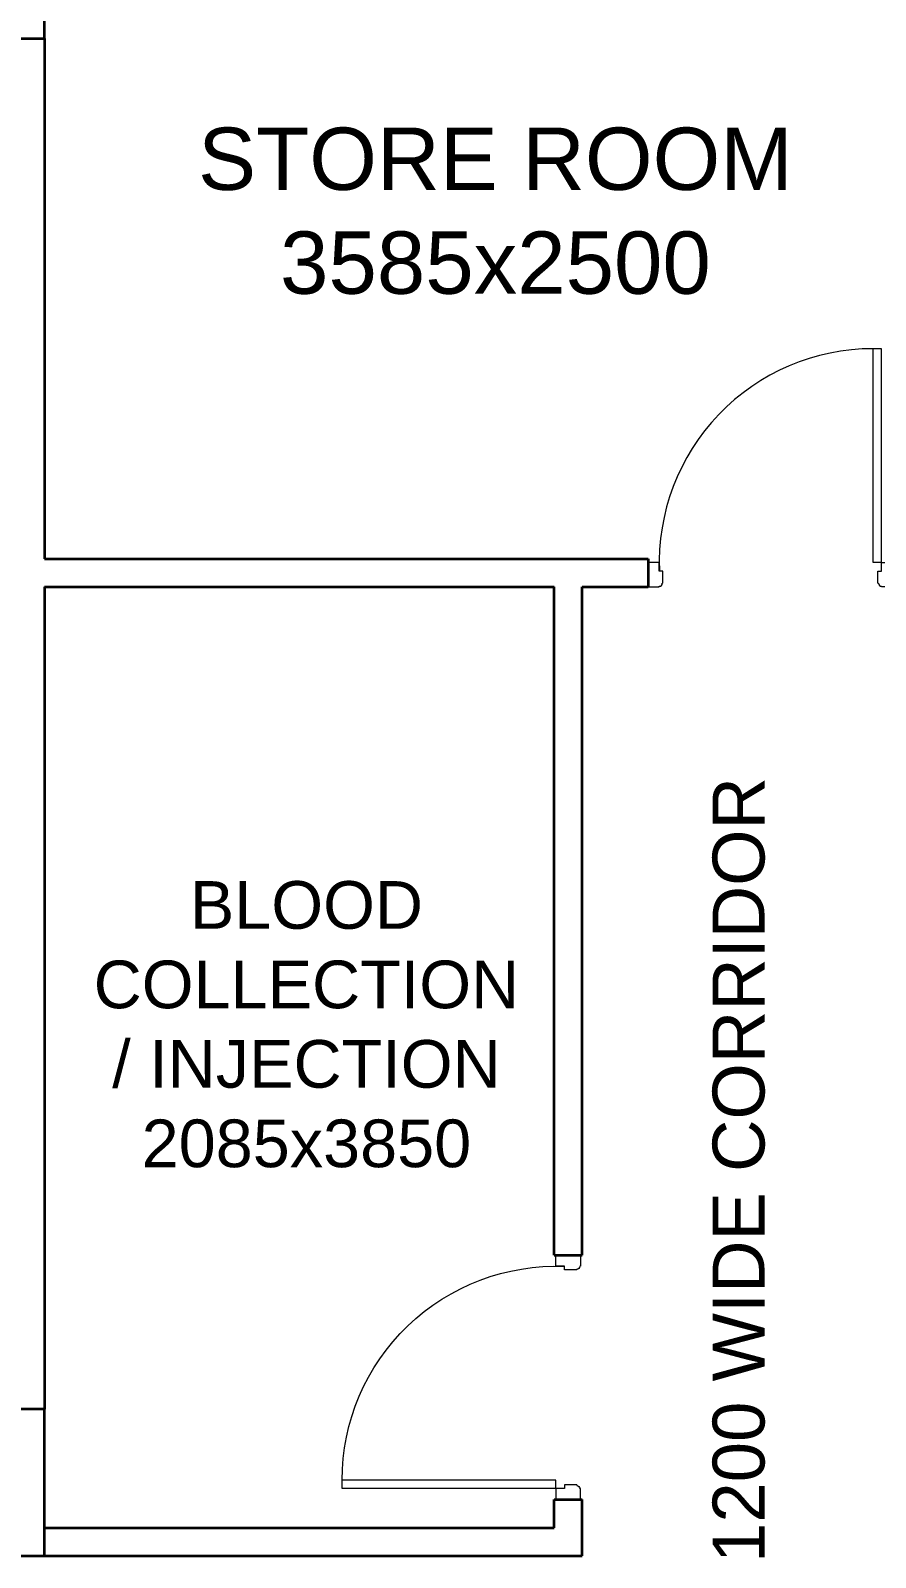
# Model space of a CAD drawing. Header units: millimetres. Extents: x 1380494 to 2061523, y -305664 to -174999.
# Drawn here: x 2016556 to 2020013, y -278121 to -271872 of the extents above; entities that cross this region are included whole.
import ezdxf
from ezdxf.enums import TextEntityAlignment as Align

# ---------------------------------------------------------------- set-up
doc = ezdxf.new("R2010")
doc.units = ezdxf.units.MM
doc.header["$LTSCALE"] = 600
doc.header["$MEASUREMENT"] = 0
for name, color, linetype, lineweight in [('col', 5, 'Continuous', 35), ('DOOR', 144, 'Continuous', 13), ('P-Wall', 250, 'Continuous', 35)]:
    doc.layers.add(name, color=color, linetype=linetype, lineweight=lineweight)
doc.layers.add('TEXT', color=250, linetype='Continuous')
doc.styles.add('ARIAL', font='arial.ttf')

# ---------------------------------------------------------------- blocks, each defined once
blk = doc.blocks.new('A$C19B8274B')
at = {"layer": 'DOOR'}
blk.add_line((-45, 925), (-80, 925), dxfattribs=at)
at = {"layer": 'DOOR', "color": 8}
for p, q in [((-80, 50), (-80, 925)), ((-45, 50), (-45, 925)), ((-45, 50), (-80, 50)), ((-955, -50), (-955, -47.5)), ((-940, -35), (-942.5, -35)), ((-60, -35), (-57.5, -35)), ((-45, -50), (-45, -47.5))]:
    blk.add_line(p, q, dxfattribs=at)
for points in [[(-940, 15), (-955, 15), (-955, 50), (-1000, 50), (-1000, -50), (-955, -50)], [(-940, -35), (-940, 15)], [(-60, 15), (-45, 15), (-45, 50), (0, 50), (0, -50), (-45, -50)], [(-60, -35), (-60, 15)]]:
    blk.add_lwpolyline(points, dxfattribs=at)
for centre, radius, start, end in [((-80, 50), 875, 90, 182.29244), ((-955, -35), 12.5, 270, 0), ((-45, -35), 12.5, 180, 270)]:
    blk.add_arc(centre, radius, start, end, dxfattribs=at)

msp = doc.modelspace()

# ---------------------------------------------------------------- linework, layer by layer
at = {"layer": 'col'}
for points in [[(2016263.3057, -271904.3043), (2016613.3057, -271904.3043), (2016613.3057, -271304.3043), (2016263.3057, -271304.3043)], [(2016263.3057, -278114.3043), (2016613.3057, -278114.3043), (2016613.3057, -277514.3043), (2016263.3057, -277514.3043)]]:
    msp.add_lwpolyline(points, close=True, dxfattribs=at)
at = {"layer": 'P-Wall', "color": 8}
for p, q in [((2016613.3057, -271904.3043), (2016613.3057, -274034.3043)), ((2016613.3057, -274149.3043), (2016613.3057, -277514.3043)), ((2016613.3057, -277999.3043), (2018698.3057, -277999.3043)), ((2016613.3057, -278114.3043), (2018813.3057, -278114.3043))]:
    msp.add_line(p, q, dxfattribs=at)
at = {"layer": 'P-Wall', "color": 8, "linetype": 'Continuous'}
for p, q in [((2016613.3057, -274034.3043), (2019083.3057, -274034.3043)), ((2019083.3057, -274034.3043), (2019083.3057, -274149.3043)), ((2016613.3057, -274149.3043), (2018698.3057, -274149.3043)), ((2018698.3057, -276884.3043), (2018698.3057, -274149.3043)), ((2018813.3057, -276884.3043), (2018813.3057, -274149.3043)), ((2018813.3057, -274149.3043), (2019083.3057, -274149.3043)), ((2018698.3057, -276884.3043), (2018813.3057, -276884.3043)), ((2018698.3057, -277884.3043), (2018813.3057, -277884.3043)), ((2018698.3057, -277999.3043), (2018698.3057, -277884.3043)), ((2018813.3057, -278114.3043), (2018813.3057, -277884.3043))]:
    msp.add_line(p, q, dxfattribs=at)

# ---------------------------------------------------------------- block references
at = {"layer": 'DOOR', "linetype": 'Continuous'}
msp.add_blockref('A$C19B8274B', (2020083.3057, -274099.3043), dxfattribs=at)
at = {"layer": 'DOOR', "linetype": 'Continuous', "xscale": -1, "rotation": 89.99999999999977}
msp.add_blockref('A$C19B8274B', (2018755.8057, -277884.3043), dxfattribs=at)

# ---------------------------------------------------------------- texts
at = {"layer": 'TEXT', "color": 8, "style": 'ARIAL'}
msp.add_text('1200 WIDE CORRIDOR', height=212.5, rotation=90, dxfattribs=at).set_placement((2019623.075, -276535.5008), align=Align.BOTTOM_CENTER)
for s, insert, char_height, width, attachment_point in [('STORE ROOM\\P3585x2500', (2018458.2329, -272269.5234), 255, 2572.786494, 2), ('BLOOD COLLECTION\\P/ INJECTION \\P2085x3850', (2017684.7474, -275939.8751), 195.075, 2119.744031, 5)]:
    msp.add_mtext(s, dxfattribs=dict(at, insert=insert, char_height=char_height, width=width, attachment_point=attachment_point))

doc.saveas('drawing.dxf')
